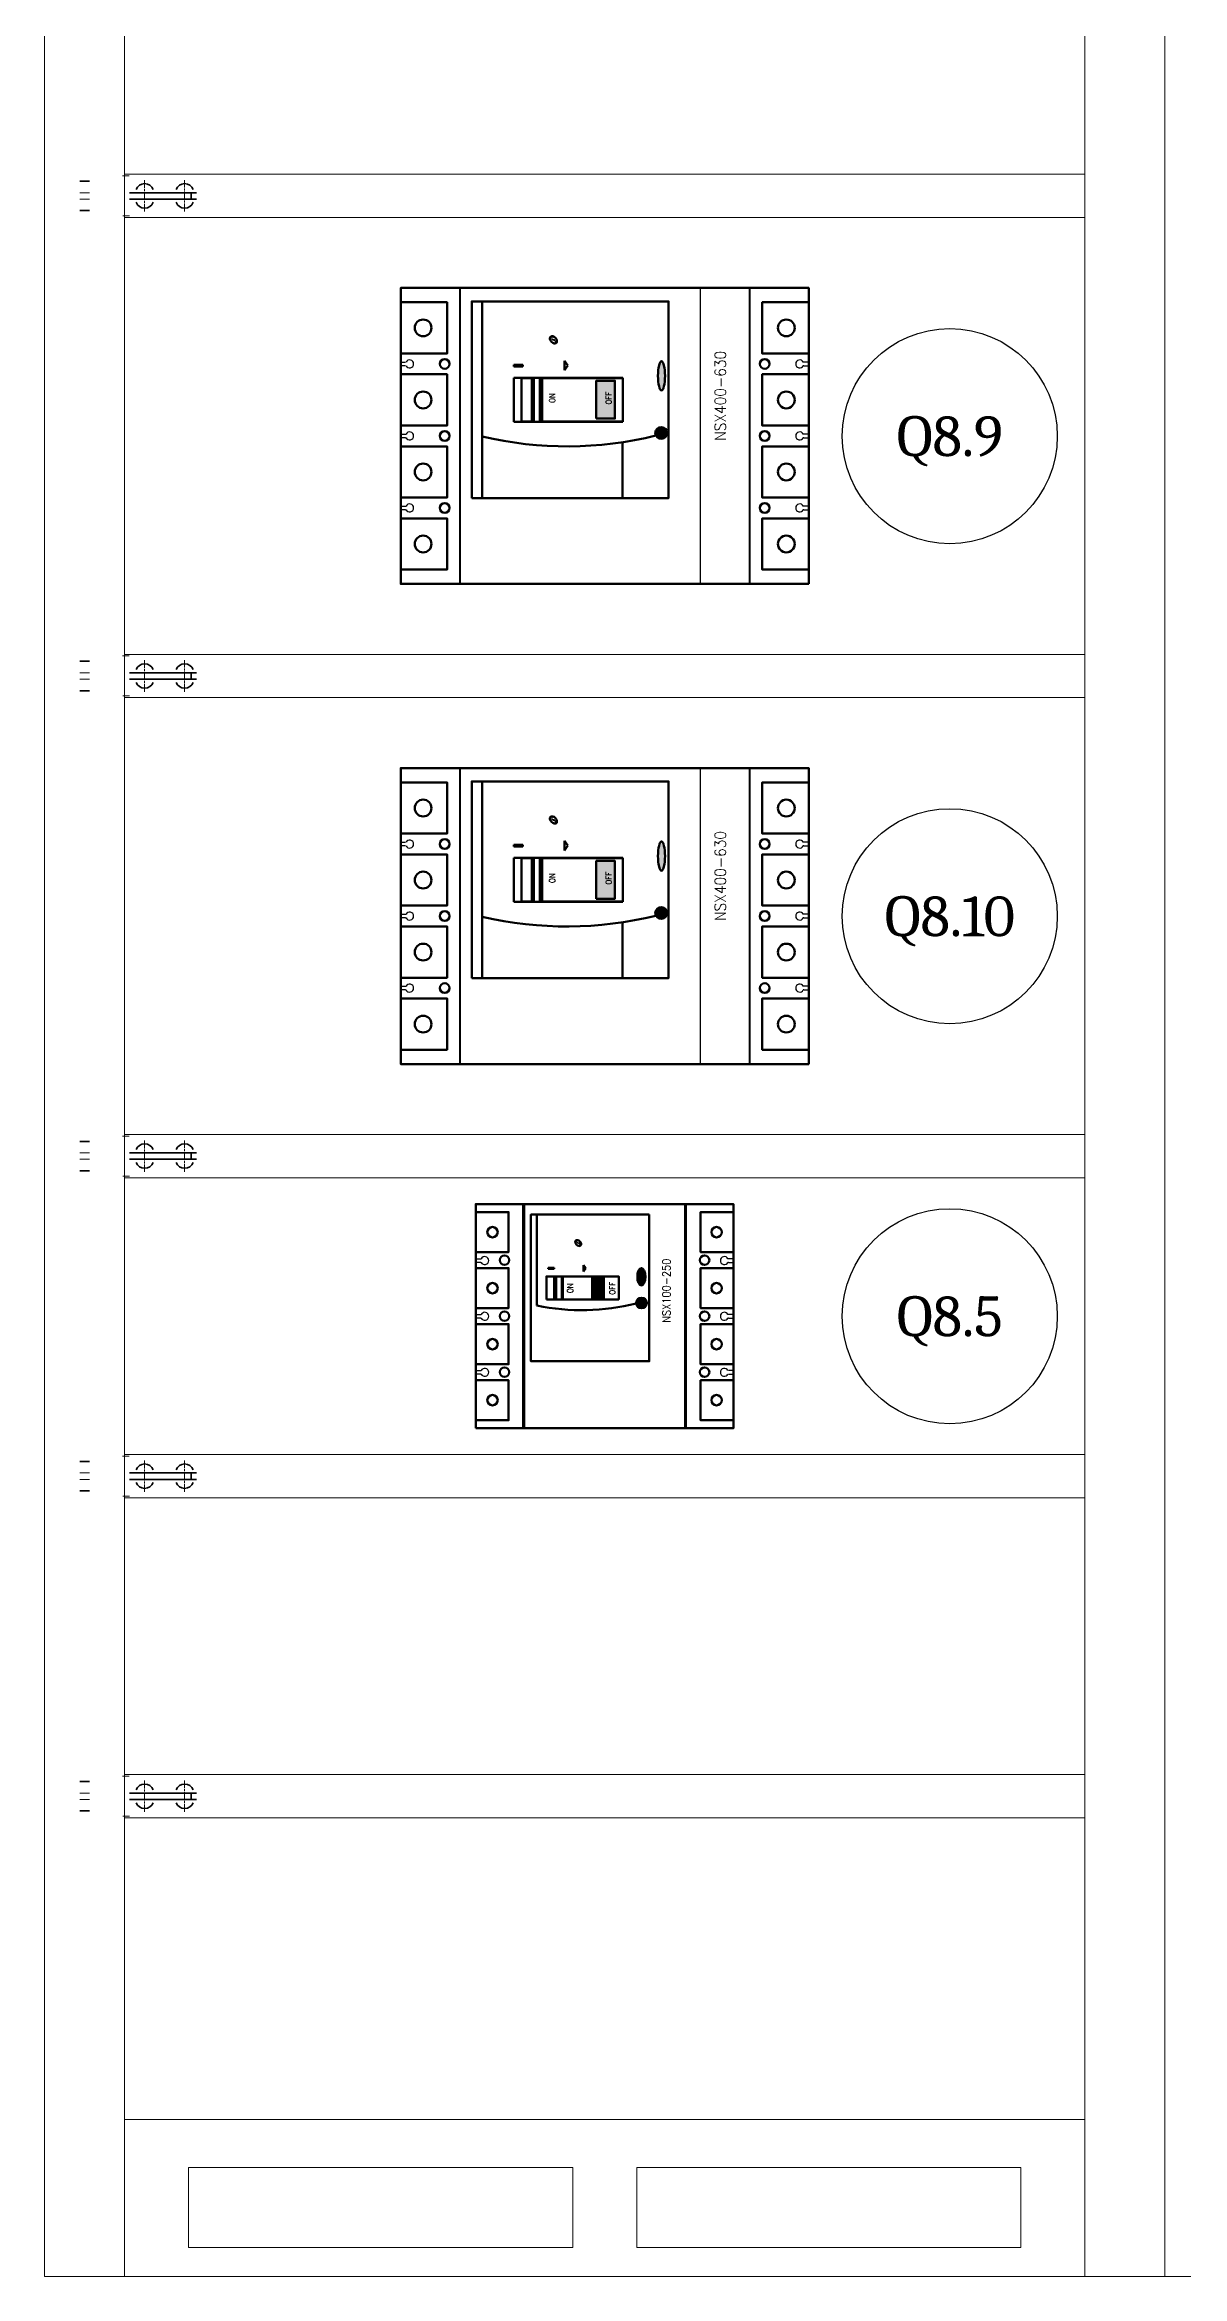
# Model space of a CAD drawing. Header units: millimetres. Extents: x -116965 to 323937, y 291661 to 566926.
# Drawn here: x -32210 to -31499, y 328240 to 329634 of the extents above; entities that cross this region are included whole.
import ezdxf
from ezdxf.enums import TextEntityAlignment as Align

# ---------------------------------------------------------------- set-up
doc = ezdxf.new("R2010")
doc.units = ezdxf.units.MM
doc.linetypes.add('CHAIN', pattern=[0.3543, 0.2362, -0.0295, 0.0591, -0.0295])
doc.layers.get('0').update_dxf_attribs({"lineweight": 18})
for name, color, linetype, lineweight in [('Centerline(Schneider)', 7, 'Continuous', 18), ('H', 7, 'Continuous', 100), ('hw_Auxiliary', 2, 'Continuous', 13), ('hw_Text', 7, 'Continuous', 13), ('P', 250, 'Continuous', 100), ('Visible Edges(Schneider)', 7, 'Continuous', 35)]:
    doc.layers.add(name, color=color, linetype=linetype, lineweight=lineweight)
doc.styles.add('HW_Standard', font='complex.shx', dxfattribs={"width": 0.9})
doc.styles.add('hwTech', font='Cambria.ttf')

# ---------------------------------------------------------------- blocks, each defined once
blk = doc.blocks.new('QQQ')
at = {"color": 1, "lineweight": -3, "ltscale": 5}
blk.add_circle((59732.6, 361340.9), 67.2, dxfattribs=at)
at = {"color": 6, "lineweight": -3, "ltscale": 5, "style": 'hwTech'}
blk.add_attdef('Q5A.1', text='', height=25, dxfattribs=at).set_placement((59732.6, 361340.9), align=Align.MIDDLE_CENTER)
blk = doc.blocks.new('*U149')
blk.add_lwpolyline([(0, 2200), (0, 0), (50, 0), (50, 2200)], close=True)
blk = doc.blocks.new('*U1436')
for points in [[(200, 2200), (200, 0), (250, 0), (250, 2200)], [(850, 2200), (850, 0), (900, 0), (900, 2200)], [(250, 98), (250, 0), (850, 0), (850, 98)]]:
    blk.add_lwpolyline(points, close=True)
at = {"layer": 'hw_Auxiliary'}
for points in [[(290, 68), (530, 68), (530, 18), (290, 18)], [(810, 68), (570, 68), (570, 18), (810, 18)]]:
    blk.add_lwpolyline(points, close=True, dxfattribs=at)
blk = doc.blocks.new('ban le blokset')
for p, q in [((11, 2), (5, 2)), ((5, -2), (11, -2))]:
    blk.add_line(p, q)
at = {"layer": 'Centerline(Schneider)', "linetype": 'CHAIN', "ltscale": 7.55611}
for p, q in [((35.8, 12.5), (31.7, 12.5)), ((36, -12.5), (31.8, -12.5))]:
    blk.add_line(p, q, dxfattribs=at)
at = {"layer": 'Centerline(Schneider)', "linetype": 'CHAIN', "ltscale": 21.168501}
for p, q in [((45.5, 9.8), (45.5, -9.8)), ((70.5, -9.8), (70.5, 9.8))]:
    blk.add_line(p, q, dxfattribs=at)
at = {"layer": 'Visible Edges(Schneider)'}
for p, q in [((11, 9.2), (5, 9.2)), ((36, 2), (78, 2)), ((74.5, -2), (74.5, 2)), ((11, -9.2), (5, -9.2)), ((36, -2), (78, -2))]:
    blk.add_line(p, q, dxfattribs=at)
for centre, start, end in [((45.5, 2), 21.122, 158.878), ((70.5, 2), 21.122, 158.878), ((45.5, -2), 201.122, 338.878), ((70.5, -2), 201.122, 338.878)]:
    blk.add_arc(centre, 5.63, start, end, dxfattribs=at)
blk = doc.blocks.new('*U1771')
h = blk.add_hatch(color=254)
edge = h.paths.add_edge_path()
edge.add_spline(control_points=[(5.56, 1.78), (5.58, 1.82), (5.59, 1.87), (5.62, 1.95), (5.64, 2), (5.65, 2.04)], knot_values=[-0.183546, -0.183546, -0.183546, -0.183546, -0.091771, -0.091771, 0, 0, 0, 0], degree=3, periodic=0)
edge.add_line((5.65, 2.04), (5.27, 2.04))
edge.add_ellipse((6.4, 1.52), major_axis=(1.3, 1.25), ratio=0.66219, start_angle=104.57605, end_angle=114.75831)
edge.add_line((5.1, 1.78), (5.56, 1.78))
edge = h.paths.add_edge_path()
edge.add_spline(control_points=[(5.44, 1.27), (5.46, 1.32), (5.47, 1.36), (5.5, 1.45), (5.52, 1.49), (5.53, 1.53)], knot_values=[-0.183098, -0.183098, -0.183098, -0.183098, -0.091547, -0.091547, 0, 0, 0, 0], degree=3, periodic=0)
edge.add_line((5.53, 1.53), (4.99, 1.53))
edge.add_ellipse((6.4, 1.52), major_axis=(1.3, 1.25), ratio=0.66219, start_angle=124.09616, end_angle=133.95883)
edge.add_line((4.9, 1.27), (5.44, 1.27))
edge = h.paths.add_edge_path()
edge.add_spline(control_points=[(6.75, 1.18), (6.78, 1.32), (6.82, 1.45), (6.89, 1.72), (6.92, 1.85), (6.96, 1.98)], knot_values=[-0.551644, -0.551644, -0.551644, -0.551644, -0.275816, -0.275816, 0, 0, 0, 0], degree=3, periodic=0)
edge.add_spline(control_points=[(6.96, 1.98), (6.96, 1.99), (6.96, 1.99), (6.97, 2.01), (6.97, 2.01), (6.97, 2.01)], knot_values=[-0.018517, -0.018517, -0.018517, -0.018517, -0.010545, -0.010545, 0, 0, 0, 0], degree=3, periodic=0)
edge.add_spline(control_points=[(6.97, 2.01), (6.98, 2.02), (6.98, 2.03), (7, 2.03), (7.01, 2.04), (7.03, 2.04), (7.04, 2.04), (7.05, 2.04)], knot_values=[-0.027221, -0.027221, -0.027221, -0.027221, -0.014514, -0.014514, -0.00734, -0.00734, 0, 0, 0, 0], degree=3, periodic=0)
edge.add_line((7.05, 2.04), (7.44, 2.04))
edge.add_spline(control_points=[(7.44, 2.04), (7.45, 2.1), (7.46, 2.17), (7.49, 2.29), (7.5, 2.36), (7.52, 2.42)], knot_values=[-0.257765, -0.257765, -0.257765, -0.257765, -0.128882, -0.128882, 0, 0, 0, 0], degree=3, periodic=0)
edge.add_line((7.52, 2.42), (6.88, 2.42))
edge.add_spline(control_points=[(6.88, 2.42), (6.76, 2.42), (6.65, 2.4), (6.42, 2.3), (6.33, 2.24), (6.21, 2.11), (6.17, 2.06), (6.13, 1.97), (6.11, 1.94), (6.09, 1.88), (6.09, 1.86), (6.08, 1.83)], knot_values=[-0.86466, -0.86466, -0.86466, -0.86466, -0.632414, -0.632414, -0.431586, -0.431586, -0.283006, -0.283006, -0.174285, -0.174285, 0, 0, 0, 0], degree=3, periodic=0)
edge.add_spline(control_points=[(6.08, 1.83), (6.05, 1.71), (6.02, 1.59), (5.97, 1.36), (5.94, 1.24), (5.91, 1.13)], knot_values=[-0.479158, -0.479158, -0.479158, -0.479158, -0.239583, -0.239583, 0, 0, 0, 0], degree=3, periodic=0)
edge.add_spline(control_points=[(5.91, 1.13), (5.91, 1.12), (5.91, 1.11), (5.9, 1.09), (5.89, 1.08), (5.89, 1.08)], knot_values=[-0.028568, -0.028568, -0.028568, -0.028568, -0.012798, -0.012798, 0, 0, 0, 0], degree=3, periodic=0)
edge.add_spline(control_points=[(5.89, 1.08), (5.88, 1.07), (5.87, 1.05), (5.83, 1.04), (5.83, 1.04), (5.8, 1.03), (5.79, 1.03), (5.79, 1.03)], knot_values=[-0.058564, -0.058564, -0.058564, -0.058564, -0.027343, -0.027343, -0.015539, -0.015539, 0, 0, 0, 0], degree=3, periodic=0)
edge.add_line((5.79, 1.03), (5.39, 1.03))
edge.add_spline(control_points=[(5.39, 1.03), (5.37, 0.96), (5.35, 0.89), (5.31, 0.76), (5.3, 0.69), (5.28, 0.62)], knot_values=[-0.283689, -0.283689, -0.283689, -0.283689, -0.141847, -0.141847, 0, 0, 0, 0], degree=3, periodic=0)
edge.add_line((5.28, 0.62), (5.9, 0.62))
edge.add_spline(control_points=[(5.9, 0.62), (6.07, 0.62), (6.2, 0.65), (6.42, 0.75), (6.52, 0.82), (6.63, 0.94), (6.67, 0.98), (6.73, 1.09), (6.74, 1.14), (6.75, 1.18)], knot_values=[-1.143628, -1.143628, -1.143628, -1.143628, -0.811486, -0.811486, -0.496541, -0.496541, -0.30491, -0.30491, 0, 0, 0, 0], degree=3, periodic=0)
edge = h.paths.add_edge_path()
edge.add_ellipse((6.4, 1.52), major_axis=(1.3, 1.25), ratio=0.66219, start_angle=306, end_angle=315.86966)
edge.add_line((7.91, 1.81), (7.26, 1.81))
edge.add_spline(control_points=[(7.26, 1.81), (7.25, 1.77), (7.24, 1.72), (7.22, 1.64), (7.2, 1.59), (7.19, 1.55)], knot_values=[-0.178881, -0.178881, -0.178881, -0.178881, -0.089455, -0.089455, 0, 0, 0, 0], degree=3, periodic=0)
edge.add_line((7.19, 1.55), (7.83, 1.55))
edge = h.paths.add_edge_path()
edge.add_spline(control_points=[(7.13, 1.3), (7.12, 1.26), (7.11, 1.22), (7.08, 1.13), (7.07, 1.09), (7.06, 1.04)], knot_values=[-0.179952, -0.179952, -0.179952, -0.179952, -0.089977, -0.089977, 0, 0, 0, 0], degree=3, periodic=0)
edge.add_line((7.06, 1.04), (7.56, 1.04))
edge.add_ellipse((6.4, 1.52), major_axis=(1.3, 1.25), ratio=0.66219, start_angle=286.57974, end_angle=296.65326)
edge.add_line((7.72, 1.3), (7.13, 1.3))
at = {"color": 102}
blk.add_ellipse((6.4, 1.52), major_axis=(1.3, 1.25), ratio=0.66219, dxfattribs=at)
blk = doc.blocks.new('*U110')
blk.add_hatch(color=8).paths.add_polyline_path([(103.3, 5.3), (127, 5.3), (127, -6.4), (103.3, -6.4)])
h = blk.add_hatch(color=1)
edge = h.paths.add_edge_path()
edge.add_arc((94.4, -35.3), 3.69, 0, 360)
h = blk.add_hatch(color=7)
edge = h.paths.add_edge_path()
edge.add_ellipse((130, -35.5), major_axis=(-9.15, 0), ratio=0.240438, start_angle=0, end_angle=360)
at = {"color": 0}
for p, q in [((53.7, 76.6), (176.6, 76.6)), ((101.4, 56.8), (101.4, -11.4)), ((101.4, 56.8), (128.9, 56.8)), ((135.9, 56.7), (135.9, 51.2)), ((135.9, 56.7), (137, 56.7)), ((137, 56.7), (137, 51.2)), ((101.4, 52), (128.9, 52)), ((101.6, 52), (101.6, 44.3)), ((128.6, 45.5), (101.6, 45.5)), ((101.6, 44.3), (128.6, 44.3)), ((128.6, 44.3), (128.6, 52)), ((135.9, 51.2), (137, 51.2)), ((101.6, 40.6), (101.6, -11.4)), ((128.6, 40.6), (101.6, 40.6)), ((101.6, 39), (128.6, 39)), ((128.6, -11.4), (128.6, 40.6)), ((133.5, 25.2), (139.5, 25.2)), ((133.5, 25.2), (136.5, 23)), ((139.5, 25.2), (136.5, 23)), ((53.7, -11.2), (88.7, -11.2)), ((101.4, -11.4), (128.9, -11.4))]:
    blk.add_line(p, q, dxfattribs=at)
blk.add_line((128.9, 56.8), (128.9, -11.4))
at = {"color": 0, "linetype": 'Continuous', "lineweight": -2}
blk.add_lwpolyline([(0, -127.5), (0, 127.5), (185, 127.5), (185, -127.5)], close=True, dxfattribs=at)
at = {"color": 1, "linetype": 'Continuous', "lineweight": -2}
for points in [[(9, 127.5), (41, 127.5), (41, 98.5), (9, 98.5)], [(54, 127.5), (86, 127.5), (86, 98.5), (54, 98.5)], [(99, 127.5), (131, 127.5), (131, 98.5), (99, 98.5)], [(144, 127.5), (176, 127.5), (176, 98.5), (144, 98.5)], [(9, -127.5), (41, -127.5), (41, -98.5), (9, -98.5)], [(54, -127.5), (86, -127.5), (86, -98.5), (54, -98.5)], [(99, -127.5), (131, -127.5), (131, -98.5), (99, -98.5)], [(144, -127.5), (176, -127.5), (176, -98.5), (144, -98.5)]]:
    blk.add_lwpolyline(points, close=True, dxfattribs=at)
for points in [[(53.7, 83.1), (176.6, 83.1), (176.6, -39.9), (53.7, -39.9)], [(103.3, 5.3), (127, 5.3), (127, -6.4), (103.3, -6.4)]]:
    blk.add_lwpolyline(points, close=True)
for centre in [(25, 113.5), (70, 113.5), (115, 113.5), (160, 113.5), (25, -113.5), (70, -113.5), (115, -113.5), (160, -113.5)]:
    blk.add_circle(centre, 5.25, dxfattribs=at)
at = {"color": 3, "linetype": 'Continuous', "lineweight": -2}
for centre in [(47.5, 100), (92.5, 100), (137.5, 100), (47.5, -100), (92.5, -100), (137.5, -100)]:
    blk.add_circle(centre, 3, dxfattribs=at)
blk.add_circle((94.4, -35.3), 3.69)
at = {"color": 0}
blk.add_arc((319, 23.6), 233, 166.8772, 193.8056, dxfattribs=at)
blk.add_ellipse((130, -35.5), major_axis=(-9.15, 0), ratio=0.240438)
at = {"color": 0, "start_tangent": (-0.226987, -0.973898), "end_tangent": (-0.226751, -0.973953)}
blk.add_spline([(92.4, 76.6), (92.4, 76.5)], degree=3, dxfattribs=at)
at = {"layer": 'P', "color": 0, "linetype": 'Continuous', "lineweight": -3}
for p, q in [((46.3, 124.4), (46.3, 127.5)), ((48.7, 127.5), (48.7, 124.4)), ((91.3, 124.4), (91.3, 127.5)), ((93.7, 127.5), (93.7, 124.4)), ((136.3, 124.4), (136.3, 127.5)), ((138.7, 127.5), (138.7, 124.4)), ((46.3, 124.4), (46.3, 124.1)), ((48.7, 124.4), (48.7, 124.1)), ((91.3, 124.4), (91.3, 124.1)), ((93.7, 124.4), (93.7, 124.1)), ((46.3, -124.4), (46.3, -124.1)), ((46.3, -124.4), (46.3, -127.5)), ((48.7, -124.4), (48.7, -124.1)), ((48.7, -127.5), (48.7, -124.4)), ((91.3, -124.4), (91.3, -124.1)), ((91.3, -124.4), (91.3, -127.5)), ((93.7, -124.4), (93.7, -124.1)), ((93.7, -127.5), (93.7, -124.4)), ((136.3, -124.4), (136.3, -124.1)), ((136.3, -124.4), (136.3, -127.5)), ((138.7, -124.4), (138.7, -124.1)), ((138.7, -127.5), (138.7, -124.4))]:
    blk.add_line(p, q, dxfattribs=at)
for points in [[(184.7, 90.8), (0.3, 90.8)], [(184.2, 90.3), (0.3, 90.3)], [(0, -59.9), (185, -59.9)]]:
    blk.add_lwpolyline(points, dxfattribs=at)
at = {"layer": 'P', "color": 1, "linetype": 'Continuous', "lineweight": -3}
for points in [[(184.2, -90.3), (0.3, -90.3)], [(184.7, -90.8), (0.3, -90.8)]]:
    blk.add_lwpolyline(points, dxfattribs=at)
at = {"layer": 'P', "color": 0, "linetype": 'Continuous', "lineweight": -3}
for centre, start, end in [((47.5, 121.9), 117.7191, 62.2809), ((92.5, 121.9), 117.7191, 62.2809), ((137.5, 121.9), 117.7191, 62.2809), ((47.5, -121.9), 297.7191, 242.2809), ((92.5, -121.9), 297.7191, 242.2809), ((137.5, -121.9), 297.7191, 242.2809)]:
    blk.add_arc(centre, 2.5, start, end, dxfattribs=at)
at = {"xscale": 1.476224999999999, "yscale": 1.476224999999999, "zscale": 1.476224999999999}
blk.add_blockref('*U1771', (143.1, 29.8), dxfattribs=at)
at = {"layer": 'hw_Text', "color": 3, "style": 'HW_Standard', "width": 0.9}
blk.add_text('ON', height=3.6, dxfattribs=at).set_placement((116.2, 32.8), align=Align.MIDDLE_CENTER)
at = {"layer": 'hw_Text', "color": 1, "style": 'HW_Standard', "width": 0.9}
blk.add_text('OFF', height=3.6, dxfattribs=at).set_placement((116.2, -2.5), align=Align.MIDDLE_CENTER)
at = {"layer": 'hw_Text', "color": 0, "style": 'HW_Standard', "width": 0.9, "flags": 8}
blk.add_attdef('TYPE1', text='', height=7, dxfattribs=at).set_placement((117.6, -72.2), align=Align.MIDDLE_CENTER)
blk = doc.blocks.new('*U1615')
blk.add_hatch(color=9).paths.add_polyline_path([(80.5, 7.9), (94.8, 7.9), (94.8, 0.5), (80.5, 0.5)])
h = blk.add_hatch(color=1)
edge = h.paths.add_edge_path()
edge.add_arc((78.2, -23), 3.31, 0, 360)
h = blk.add_hatch(color=7)
edge = h.paths.add_edge_path()
edge.add_ellipse((94.6, -22.9), major_axis=(-5.42, 0), ratio=0.460829, start_angle=0, end_angle=360)
for p, q in [((139.9, 50.9), (0, 50.9)), ((139.9, 50.4), (0, 50.4)), ((133.5, 42.4), (76.6, 42.4)), ((80.5, 36.4), (80.5, -8.8)), ((80.5, 36.4), (94.8, 36.4)), ((94.8, 31.5), (80.5, 31.5)), ((94.8, 30.3), (80.5, 30.3)), ((94.8, 36.4), (94.8, -8.8)), ((99.6, 35.3), (99.6, 31.5)), ((99.6, 35.3), (100.2, 35.3)), ((99.6, 31.5), (100.2, 31.5)), ((100.2, 35.3), (100.2, 31.5)), ((94.8, 26.7), (80.5, 26.7)), ((80.5, 26.2), (94.8, 26.2)), ((97.9, 13.2), (101.9, 13.2)), ((97.9, 13.2), (99.9, 11.7)), ((101.9, 13.2), (99.9, 11.7)), ((80.5, -8.8), (94.8, -8.8)), ((139.9, -50.2), (0, -50.2)), ((139.9, -50.7), (0, -50.7))]:
    blk.add_line(p, q)
at = {"color": 0}
blk.add_lwpolyline([(0, 80.6), (0, -80.4), (140, -80.4), (140, 80.6)], close=True, dxfattribs=at)
at = {"color": 1}
for points in [[(5, 80.6), (5, 60.1), (30, 60.1), (30, 80.6)], [(40, 80.6), (40, 60.1), (65, 60.1), (65, 80.6)], [(75, 80.6), (75, 60.1), (100, 60.1), (100, 80.6)], [(110, 80.6), (110, 60.1), (135, 60.1), (135, 80.6)], [(5, -80.4), (5, -59.9), (30, -59.9), (30, -80.4)], [(40, -80.4), (40, -59.9), (65, -59.9), (65, -80.4)], [(75, -80.4), (75, -59.9), (100, -59.9), (100, -80.4)], [(110, -80.4), (110, -59.9), (135, -59.9), (135, -80.4)]]:
    blk.add_lwpolyline(points, dxfattribs=at)
for points in [[(133.5, -27.8), (41.8, -27.8), (41.8, 46.1), (133.5, 46.1)], [(80.5, 36.4), (94.8, 36.4), (94.8, -8.8), (80.5, -8.8)], [(80.5, 7.9), (94.8, 7.9), (94.8, 0.5), (80.5, 0.5)]]:
    blk.add_lwpolyline(points, close=True)
for centre in [(17.5, 70.1), (52.5, 70.1), (87.5, 70.1), (122.5, 70.1), (17.5, -69.9), (52.5, -69.9), (87.5, -69.9), (122.5, -69.9)]:
    blk.add_circle(centre, 3.25, dxfattribs=at)
at = {"color": 3}
for centre in [(35, 62.6), (70, 62.6), (105, 62.6), (35, -62.4), (70, -62.4), (105, -62.4)]:
    blk.add_circle(centre, 3, dxfattribs=at)
blk.add_circle((78.2, -23), 3.31)
blk.add_arc((211.2, 14.2), 137.5, 168.1891, 194.2608)
blk.add_ellipse((94.6, -22.9), major_axis=(-5.42, 0), ratio=0.460829)
at = {"layer": 'P', "color": 0, "linetype": 'Continuous', "lineweight": -3}
for p, q in [((33.7, 77.5), (33.7, 80.6)), ((33.7, 77.5), (33.7, 77.2)), ((36, 80.6), (36, 77.5)), ((36, 77.5), (36, 77.2)), ((68.7, 77.5), (68.7, 80.6)), ((68.7, 77.5), (68.7, 77.2)), ((71, 80.6), (71, 77.5)), ((71, 77.5), (71, 77.2)), ((103.6, 77.5), (103.6, 80.6)), ((103.6, 77.5), (103.6, 80.6)), ((103.6, 77.5), (103.6, 77.2)), ((105.9, 80.6), (105.9, 77.5)), ((105.9, 77.5), (105.9, 77.2)), ((33.7, -77.3), (33.7, -80.4)), ((36, -80.4), (36, -77.3)), ((68.7, -77.3), (68.7, -77)), ((68.7, -77.3), (68.7, -80.4)), ((71, -77.3), (71, -77)), ((71, -80.4), (71, -77.3)), ((103.6, -77.3), (103.6, -77)), ((103.6, -77.3), (103.6, -80.4)), ((103.6, -77.3), (103.6, -80.4)), ((105.9, -77.3), (105.9, -77)), ((105.9, -80.4), (105.9, -77.3))]:
    blk.add_line(p, q, dxfattribs=at)
for centre, start, end in [((34.9, 75), 117.7191, 62.2809), ((69.9, 75), 117.7191, 62.2809), ((104.7, 75), 117.7191, 62.2809), ((34.9, -74.8), 297.7191, 242.2809), ((69.9, -74.8), 297.7191, 242.2809), ((104.7, -74.8), 297.7191, 242.2809)]:
    blk.add_arc(centre, 2.5, start, end, dxfattribs=at)
at = {"xscale": 1.215000000000003, "yscale": 1.215000000000003, "zscale": 1.215000000000003}
blk.add_blockref('*U1771', (107.9, 14.7), dxfattribs=at)
at = {"layer": 'hw_Text', "color": 3, "style": 'HW_Standard', "width": 0.9}
blk.add_text('ON', height=3.6, dxfattribs=at).set_placement((87.4, 21.6), align=Align.MIDDLE_CENTER)
at = {"layer": 'hw_Text', "color": 1, "style": 'HW_Standard', "width": 0.9}
blk.add_text('OFF', height=3.6, dxfattribs=at).set_placement((87.4, -4.8), align=Align.MIDDLE_CENTER)
at = {"layer": 'hw_Text', "color": 0, "style": 'HW_Standard', "width": 0.9, "flags": 8}
blk.add_attdef('TYPE1', text='', height=5, dxfattribs=at).set_placement((85.9, -38.6), align=Align.MIDDLE_CENTER)

msp = doc.modelspace()

# ---------------------------------------------------------------- linework, layer by layer
for p, q in [((-32159.81856, 329553.351215), (-31559.81856, 329553.351215)), ((-32159.81856, 329526.351215), (-31559.81856, 329526.351215)), ((-32159.81856, 329253.351215), (-31559.81856, 329253.351215)), ((-32159.81856, 329226.351215), (-31559.81856, 329226.351215)), ((-32159.81856, 328953.351215), (-31559.81856, 328953.351215)), ((-32159.81856, 328926.351215), (-31559.81856, 328926.351215)), ((-32159.81856, 328753.351215), (-31559.81856, 328753.351215)), ((-32159.81856, 328726.351215), (-31559.81856, 328726.351215)), ((-32159.81856, 328553.351215), (-31559.81856, 328553.351215)), ((-32159.81856, 328526.351215), (-31559.81856, 328526.351215))]:
    msp.add_line(p, q)

# ---------------------------------------------------------------- block references
for name, p in [('*U1436', (-32409.81856, 328239.863317)), ('*U149', (-31509.81856, 328239.863317)), ('ban le blokset', (-32192.81856, 329539.863317)), ('ban le blokset', (-32192.81856, 329239.863317)), ('ban le blokset', (-32192.81856, 328939.863317)), ('ban le blokset', (-32192.81856, 328739.863317)), ('ban le blokset', (-32192.81856, 328539.863317))]:
    msp.add_blockref(name, p)
at = {"lineweight": -3}
for p, values in [((-91376.771809, -31951.196671), {'Q5A.1': 'Q8.9'}), ((-91376.771809, -32251.154796), {'Q5A.1': 'Q8.10'}), ((-91376.771809, -32501.119901), {'Q5A.1': 'Q8.5'})]:
    msp.add_blockref('QQQ', p, dxfattribs=at).add_auto_attribs(values)
at = {"layer": 'H', "color": 7}
ref = msp.add_blockref('*U110', (-31859.81856, 329297.351215), dxfattribs=dict(at, rotation=90))
ref.add_attrib('TYPE1', 'NSX400-630', dxfattribs={"layer": 'hw_Text', "color": 0, "height": 7, "rotation": 90, "style": 'HW_Standard', "width": 0.9}).set_placement((-31787.583689, 329414.923813), align=Align.MIDDLE_CENTER)
ref = msp.add_blockref('*U110', (-31859.81856, 328997.351215), dxfattribs=dict(at, rotation=90))
ref.add_attrib('TYPE1', 'NSX400-630', dxfattribs={"layer": 'hw_Text', "color": 0, "height": 7, "rotation": 90, "style": 'HW_Standard', "width": 0.9}).set_placement((-31787.583689, 329114.923813), align=Align.MIDDLE_CENTER)
ref = msp.add_blockref('*U1615', (-31859.81856, 328769.851215), dxfattribs=dict(at, rotation=90))
ref.add_attrib('TYPE1', 'NSX100-250', dxfattribs={"layer": 'hw_Text', "color": 0, "height": 5, "rotation": 90, "style": 'HW_Standard', "width": 0.9}).set_placement((-31821.247606, 328855.70561), align=Align.MIDDLE_CENTER)

doc.saveas('drawing.dxf')
